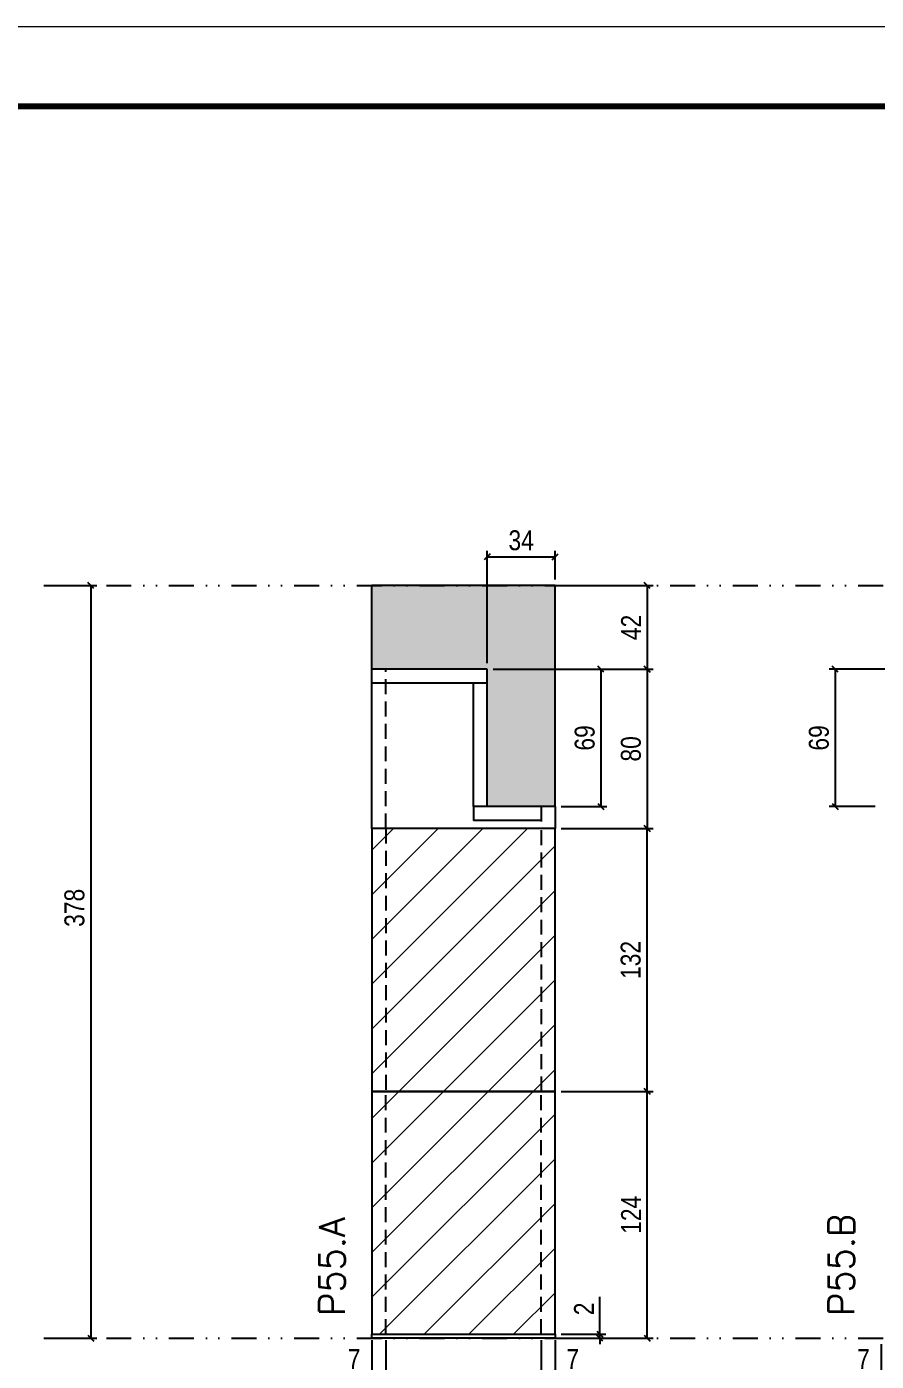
# Model space of a CAD drawing. Extents: x 2949 to 9203, y -16089 to 12527.
# Drawn here: x 8130 to 8557, y 2668 to 3338 of the extents above; entities that cross this region are included whole.
import ezdxf

# ---------------------------------------------------------------- set-up
doc = ezdxf.new("R2010")
doc.units = 0
for name, pattern in [('DASHED', [0.75, 0.5, -0.25]), ('DIVIDE2', [0.625, 0.25, -0.125, 0, -0.125, 0, -0.125]), ('HIDDEN', [0.375, 0.25, -0.125])]:
    doc.linetypes.add(name, pattern=pattern)
for name, color, linetype in [('COTA', 241, 'Continuous'), ('cotas', 4, 'Continuous'), ('FUNDOS', 1, 'Continuous'), ('Nível', 160, 'Continuous'), ('Painéis', 200, 'Continuous'), ('SARR_2.2x7', 40, 'Continuous'), ('Sarrafo de Pressão', 42, 'HIDDEN')]:
    doc.layers.add(name, color=color, linetype=linetype)
for name, color, linetype, lineweight in [('Folhas', 255, 'Continuous', 9), ('Hachura', 251, 'Continuous', 9), ('SARRAFO DE PRESSAO', 251, 'DASHED', 9), ('Texto Seção', 7, 'Continuous', 15)]:
    doc.layers.add(name, color=color, linetype=linetype, lineweight=lineweight)
doc.styles.add('COTA TECNICA', font='techl___.ttf', dxfattribs={"height": 10})
doc.styles.add('COTA TECNICA-50', font='techl___.ttf', dxfattribs={"height": 10})
doc.styles.add('REGUA-120', font='ROMANS.shx', dxfattribs={"height": 15})
doc.dimstyles.new('COTA PAINEL-50', dxfattribs={"dimtxt": 10, "dimasz": 3, "dimexe": 3, "dimexo": 3, "dimgap": 3, "dimtad": 1, "dimdec": 1, "dimzin": 12, "dimdsep": 46, "dimtxsty": 'COTA TECNICA-50', "dimblk1": 'OBLIQUE', "dimblk2": 'OBLIQUE', "dimsah": 1, "dimcen": 0.9, "dimclrd": 4, "dimclre": 4, "dimclrt": 240, "dimadec": 1, "dimazin": 3, "dimtfac": 1, "dimtdec": 1, "dimtmove": 0, "dimatfit": 3, "dimfxl": 1, "dimtolj": 1, "dimtzin": 12, "dimarcsym": 0})
doc.dimstyles.new('PAINEL', dxfattribs={"dimtxt": 10, "dimasz": 3, "dimexe": 3, "dimexo": 3, "dimgap": 3, "dimtad": 1, "dimdec": 1, "dimzin": 12, "dimdsep": 46, "dimtxsty": 'COTA TECNICA', "dimblk1": 'OBLIQUE', "dimblk2": 'OBLIQUE', "dimsah": 1, "dimcen": 0.9, "dimclrd": 4, "dimclre": 4, "dimclrt": 240, "dimadec": 1, "dimazin": 3, "dimtfac": 1, "dimtdec": 1, "dimtmove": 0, "dimatfit": 3, "dimfxl": 1, "dimtolj": 1, "dimtzin": 12, "dimarcsym": 0})
pattern_1 = [(45, (-122915.467, -28456.346), (-11.2253202, 11.2253202), [])]

# ---------------------------------------------------------------- blocks, each defined once
blk = doc.blocks.new('9999999999')
at = {"layer": 'Folhas'}
blk.add_lwpolyline([(98138.98, 34190.21), (99623.98, 34190.21), (99623.98, 35240.21), (98138.98, 35240.21)], close=True, dxfattribs=at)
at = {"layer": 'Folhas', "color": 30, "const_width": 3}
blk.add_lwpolyline([(98213.98, 34230.21), (99583.98, 34230.21), (99583.98, 35200.21), (98213.98, 35200.21)], close=True, dxfattribs=at)
blk = doc.blocks.new('_Oblique')
at = {"color": 0, "linetype": 'ByBlock', "lineweight": -2}
blk.add_line((-0.5, -0.5), (0.5, 0.5), dxfattribs=at)
blk = doc.blocks.new('*D1205')
at = {"layer": 'cotas', "color": 4, "linetype": 'ByBlock', "lineweight": -2, "transparency": 16777216}
for p, q in [((8141.69, 3057.42), (8165.41, 3057.42)), ((8162.41, 3057.42), (8162.41, 2679.42)), ((8141.69, 2679.42), (8165.41, 2679.42))]:
    blk.add_line(p, q, dxfattribs=at)
at = {"layer": 'Defpoints', "color": 0, "linetype": 'ByBlock', "transparency": 16777216}
for p in [(8138.69, 3057.42), (8138.69, 2679.42), (8162.41, 2679.42)]:
    blk.add_point(p, dxfattribs=at)
at = {"layer": 'cotas', "color": 4, "linetype": 'ByBlock', "lineweight": -2, "transparency": 16777216, "xscale": 3, "yscale": 3, "zscale": 3}
for p, rotation in [((8162.41, 3057.42), 90), ((8162.41, 2679.42), 270)]:
    blk.add_blockref('_Oblique', p, dxfattribs=dict(at, rotation=rotation))
at = {"layer": 'cotas', "color": 240, "linetype": 'ByBlock', "transparency": 16777216, "insert": (8154.17, 2895.59), "char_height": 10, "attachment_point": 5, "rotation": 90, "style": 'COTA TECNICA'}
blk.add_mtext('\\A1;378', dxfattribs=at)
blk = doc.blocks.new('*D1183')
at = {"layer": 'COTA', "color": 4, "lineweight": -2, "transparency": 16777216}
for p, q in [((8303.39, 2678.42), (8303.39, 2624.24)), ((8395.39, 2678.42), (8395.39, 2624.24)), ((8303.39, 2627.24), (8395.39, 2627.24))]:
    blk.add_line(p, q, dxfattribs=at)
at = {"layer": 'Defpoints', "color": 0, "transparency": 16777216}
for p in [(8303.39, 2681.42), (8395.39, 2681.42), (8395.39, 2627.24)]:
    blk.add_point(p, dxfattribs=at)
at = {"layer": 'COTA', "color": 4, "lineweight": -2, "transparency": 16777216, "xscale": 3, "yscale": 3, "zscale": 3, "rotation": 180}
blk.add_blockref('_Oblique', (8303.39, 2627.24), dxfattribs=at)
at = {"layer": 'COTA', "color": 4, "lineweight": -2, "transparency": 16777216, "xscale": 3, "yscale": 3, "zscale": 3}
blk.add_blockref('_Oblique', (8395.39, 2627.24), dxfattribs=at)
at = {"layer": 'COTA', "color": 240, "transparency": 16777216, "insert": (8349.39, 2635.33), "char_height": 10, "attachment_point": 5, "style": 'COTA TECNICA'}
blk.add_mtext('\\A1;92', dxfattribs=at)
blk = doc.blocks.new('*D1184')
at = {"layer": 'COTA', "color": 4, "lineweight": -2, "transparency": 16777216}
for p, q in [((8398.39, 2803.42), (8444.63, 2803.42)), ((8441.63, 2679.42), (8441.63, 2803.42)), ((8398.39, 2679.42), (8444.63, 2679.42))]:
    blk.add_line(p, q, dxfattribs=at)
at = {"layer": 'Defpoints', "color": 0, "transparency": 16777216}
for p in [(8395.39, 2803.42), (8441.63, 2803.42), (8395.39, 2679.42)]:
    blk.add_point(p, dxfattribs=at)
at = {"layer": 'COTA', "color": 4, "lineweight": -2, "transparency": 16777216, "xscale": 3, "yscale": 3, "zscale": 3}
for p, rotation in [((8441.63, 2803.42), 90), ((8441.63, 2679.42), 270)]:
    blk.add_blockref('_Oblique', p, dxfattribs=dict(at, rotation=rotation))
at = {"layer": 'COTA', "color": 240, "transparency": 16777216, "insert": (8433.56, 2741.42), "char_height": 10, "attachment_point": 5, "rotation": 90, "style": 'COTA TECNICA-50'}
blk.add_mtext('\\A1;124', dxfattribs=at)
blk = doc.blocks.new('*D1185')
at = {"layer": 'COTA', "color": 4, "lineweight": -2, "transparency": 16777216}
for p, q in [((8417.92, 2681.42), (8417.92, 2700.22)), ((8398.39, 2681.42), (8420.92, 2681.42)), ((8417.92, 2679.42), (8417.92, 2681.42)), ((8398.39, 2679.42), (8420.92, 2679.42)), ((8417.92, 2679.42), (8417.92, 2676.42))]:
    blk.add_line(p, q, dxfattribs=at)
at = {"layer": 'Defpoints', "color": 0, "transparency": 16777216}
for p in [(8395.39, 2681.42), (8395.39, 2679.42), (8417.92, 2679.42)]:
    blk.add_point(p, dxfattribs=at)
at = {"layer": 'COTA', "color": 4, "lineweight": -2, "transparency": 16777216, "xscale": 3, "yscale": 3, "zscale": 3}
for p, rotation in [((8417.92, 2681.42), 270), ((8417.92, 2679.42), 90)]:
    blk.add_blockref('_Oblique', p, dxfattribs=dict(at, rotation=rotation))
at = {"layer": 'COTA', "color": 240, "transparency": 16777216, "insert": (8409.92, 2694.16), "char_height": 10, "attachment_point": 5, "rotation": 90, "style": 'COTA TECNICA-50'}
blk.add_mtext('\\A1;2', dxfattribs=at)
blk = doc.blocks.new('*D1186')
at = {"layer": 'COTA', "color": 4, "lineweight": -2, "transparency": 16777216}
for p, q in [((8303.39, 2676.42), (8303.39, 2657.91)), ((8310.39, 2678.42), (8310.39, 2657.91)), ((8303.39, 2660.91), (8288.66, 2660.91)), ((8310.39, 2660.91), (8303.39, 2660.91))]:
    blk.add_line(p, q, dxfattribs=at)
at = {"layer": 'Defpoints', "color": 0, "transparency": 16777216}
for p in [(8310.39, 2681.42), (8303.39, 2679.42), (8303.39, 2660.91)]:
    blk.add_point(p, dxfattribs=at)
at = {"layer": 'COTA', "color": 4, "lineweight": -2, "transparency": 16777216, "xscale": 3, "yscale": 3, "zscale": 3, "rotation": 180}
blk.add_blockref('_Oblique', (8303.39, 2660.91), dxfattribs=at)
at = {"layer": 'COTA', "color": 4, "lineweight": -2, "transparency": 16777216, "xscale": 3, "yscale": 3, "zscale": 3}
blk.add_blockref('_Oblique', (8310.39, 2660.91), dxfattribs=at)
at = {"layer": 'COTA', "color": 240, "transparency": 16777216, "insert": (8294.53, 2668.98), "char_height": 10, "attachment_point": 5, "style": 'COTA TECNICA-50'}
blk.add_mtext('\\A1;7', dxfattribs=at)
blk = doc.blocks.new('*D1187')
at = {"layer": 'COTA', "color": 4, "lineweight": -2, "transparency": 16777216}
for p, q in [((8388.39, 2678.42), (8388.39, 2657.91)), ((8395.39, 2676.42), (8395.39, 2657.91)), ((8388.39, 2660.91), (8395.39, 2660.91)), ((8395.39, 2660.91), (8410.12, 2660.91))]:
    blk.add_line(p, q, dxfattribs=at)
at = {"layer": 'Defpoints', "color": 0, "transparency": 16777216}
for p in [(8388.39, 2681.42), (8395.39, 2679.42), (8395.39, 2660.91)]:
    blk.add_point(p, dxfattribs=at)
at = {"layer": 'COTA', "color": 4, "lineweight": -2, "transparency": 16777216, "xscale": 3, "yscale": 3, "zscale": 3, "rotation": 180}
blk.add_blockref('_Oblique', (8388.39, 2660.91), dxfattribs=at)
at = {"layer": 'COTA', "color": 4, "lineweight": -2, "transparency": 16777216, "xscale": 3, "yscale": 3, "zscale": 3}
blk.add_blockref('_Oblique', (8395.39, 2660.91), dxfattribs=at)
at = {"layer": 'COTA', "color": 240, "transparency": 16777216, "insert": (8404.26, 2668.98), "char_height": 10, "attachment_point": 5, "style": 'COTA TECNICA-50'}
blk.add_mtext('\\A1;7', dxfattribs=at)
blk = doc.blocks.new('*D1204')
at = {"layer": 'Defpoints', "color": 0, "linetype": 'ByBlock', "transparency": 16777216}
for p in [(8395.39, 2935.42), (8441.63, 2935.42), (8395.39, 2803.42)]:
    blk.add_point(p, dxfattribs=at)
at = {"layer": 'FUNDOS', "color": 4, "linetype": 'ByBlock', "lineweight": -2, "transparency": 16777216}
for p, q in [((8398.39, 2935.42), (8444.63, 2935.42)), ((8441.63, 2803.42), (8441.63, 2935.42)), ((8398.39, 2803.42), (8444.63, 2803.42))]:
    blk.add_line(p, q, dxfattribs=at)
at = {"layer": 'FUNDOS', "color": 4, "linetype": 'ByBlock', "lineweight": -2, "transparency": 16777216, "xscale": 3, "yscale": 3, "zscale": 3}
for p, rotation in [((8441.63, 2935.42), 90), ((8441.63, 2803.42), 270)]:
    blk.add_blockref('_Oblique', p, dxfattribs=dict(at, rotation=rotation))
at = {"layer": 'FUNDOS', "color": 240, "linetype": 'ByBlock', "transparency": 16777216, "insert": (8433.41, 2869.42), "char_height": 10, "attachment_point": 5, "rotation": 90, "style": 'COTA TECNICA'}
blk.add_mtext('\\A1;132', dxfattribs=at)
blk = doc.blocks.new('*D1181')
at = {"layer": 'COTA', "color": 4, "lineweight": -2, "transparency": 16777216}
for p, q in [((8559.07, 2676.42), (8559.07, 2657.91)), ((8566.07, 2678.42), (8566.07, 2657.91)), ((8559.07, 2660.91), (8544.34, 2660.91)), ((8566.07, 2660.91), (8559.07, 2660.91))]:
    blk.add_line(p, q, dxfattribs=at)
at = {"layer": 'Defpoints', "color": 0, "transparency": 16777216}
for p in [(8566.07, 2681.42), (8559.07, 2679.42), (8559.07, 2660.91)]:
    blk.add_point(p, dxfattribs=at)
at = {"layer": 'COTA', "color": 4, "lineweight": -2, "transparency": 16777216, "xscale": 3, "yscale": 3, "zscale": 3, "rotation": 180}
blk.add_blockref('_Oblique', (8559.07, 2660.91), dxfattribs=at)
at = {"layer": 'COTA', "color": 4, "lineweight": -2, "transparency": 16777216, "xscale": 3, "yscale": 3, "zscale": 3}
blk.add_blockref('_Oblique', (8566.07, 2660.91), dxfattribs=at)
at = {"layer": 'COTA', "color": 240, "transparency": 16777216, "insert": (8550.21, 2668.98), "char_height": 10, "attachment_point": 5, "style": 'COTA TECNICA-50'}
blk.add_mtext('\\A1;7', dxfattribs=at)
blk = doc.blocks.new('*D2386')
at = {"layer": 'COTA', "color": 4, "lineweight": -2, "transparency": 16777216}
for p, q in [((8364.39, 3015.42), (8444.63, 3015.42)), ((8441.63, 3015.42), (8441.63, 2935.42)), ((8398.39, 2935.42), (8444.63, 2935.42))]:
    blk.add_line(p, q, dxfattribs=at)
at = {"layer": 'Defpoints', "color": 0, "transparency": 16777216}
for p in [(8361.39, 3015.42), (8395.39, 2935.42), (8441.63, 2935.42)]:
    blk.add_point(p, dxfattribs=at)
at = {"layer": 'COTA', "color": 4, "lineweight": -2, "transparency": 16777216, "xscale": 3, "yscale": 3, "zscale": 3}
for p, rotation in [((8441.63, 3015.42), 90), ((8441.63, 2935.42), 270)]:
    blk.add_blockref('_Oblique', p, dxfattribs=dict(at, rotation=rotation))
at = {"layer": 'COTA', "color": 240, "transparency": 16777216, "insert": (8433.51, 2975.42), "char_height": 10, "attachment_point": 5, "rotation": 90, "style": 'COTA TECNICA-50'}
blk.add_mtext('\\A1;80', dxfattribs=at)
blk = doc.blocks.new('*D2387')
at = {"layer": 'COTA', "color": 4, "lineweight": -2, "transparency": 16777216}
for p, q in [((8398.39, 3057.42), (8444.63, 3057.42)), ((8441.63, 3057.42), (8441.63, 3015.42)), ((8364.39, 3015.42), (8444.63, 3015.42))]:
    blk.add_line(p, q, dxfattribs=at)
at = {"layer": 'Defpoints', "color": 0, "transparency": 16777216}
for p in [(8395.39, 3057.42), (8361.39, 3015.42), (8441.63, 3015.42)]:
    blk.add_point(p, dxfattribs=at)
at = {"layer": 'COTA', "color": 4, "lineweight": -2, "transparency": 16777216, "xscale": 3, "yscale": 3, "zscale": 3}
for p, rotation in [((8441.63, 3057.42), 90), ((8441.63, 3015.42), 270)]:
    blk.add_blockref('_Oblique', p, dxfattribs=dict(at, rotation=rotation))
at = {"layer": 'COTA', "color": 240, "transparency": 16777216, "insert": (8433.56, 3036.42), "char_height": 10, "attachment_point": 5, "rotation": 90, "style": 'COTA TECNICA-50'}
blk.add_mtext('\\A1;42', dxfattribs=at)
blk = doc.blocks.new('*D2388')
at = {"layer": 'COTA', "color": 4, "lineweight": -2, "transparency": 16777216}
for p, q in [((8364.39, 3015.42), (8421.46, 3015.42)), ((8418.46, 3015.42), (8418.46, 2946.42)), ((8398.39, 2946.42), (8421.46, 2946.42))]:
    blk.add_line(p, q, dxfattribs=at)
at = {"layer": 'Defpoints', "color": 0, "transparency": 16777216}
for p in [(8361.39, 3015.42), (8395.39, 2946.42), (8418.46, 2946.42)]:
    blk.add_point(p, dxfattribs=at)
at = {"layer": 'COTA', "color": 4, "lineweight": -2, "transparency": 16777216, "xscale": 3, "yscale": 3, "zscale": 3}
for p, rotation in [((8418.46, 3015.42), 90), ((8418.46, 2946.42), 270)]:
    blk.add_blockref('_Oblique', p, dxfattribs=dict(at, rotation=rotation))
at = {"layer": 'COTA', "color": 240, "transparency": 16777216, "insert": (8410.33, 2980.92), "char_height": 10, "attachment_point": 5, "rotation": 90, "style": 'COTA TECNICA-50'}
blk.add_mtext('\\A1;69', dxfattribs=at)
blk = doc.blocks.new('*D2389')
at = {"layer": 'COTA', "color": 4, "lineweight": -2, "transparency": 16777216}
for p, q in [((8361.39, 3018.42), (8361.39, 3074.91)), ((8361.39, 3071.91), (8395.39, 3071.91)), ((8395.39, 3060.42), (8395.39, 3074.91))]:
    blk.add_line(p, q, dxfattribs=at)
at = {"layer": 'Defpoints', "color": 0, "transparency": 16777216}
for p in [(8395.39, 3071.91), (8395.39, 3057.42), (8361.39, 3015.42)]:
    blk.add_point(p, dxfattribs=at)
at = {"layer": 'COTA', "color": 4, "lineweight": -2, "transparency": 16777216, "xscale": 3, "yscale": 3, "zscale": 3, "rotation": 180}
blk.add_blockref('_Oblique', (8361.39, 3071.91), dxfattribs=at)
at = {"layer": 'COTA', "color": 4, "lineweight": -2, "transparency": 16777216, "xscale": 3, "yscale": 3, "zscale": 3}
blk.add_blockref('_Oblique', (8395.39, 3071.91), dxfattribs=at)
at = {"layer": 'COTA', "color": 240, "transparency": 16777216, "insert": (8378.39, 3080.13), "char_height": 10, "attachment_point": 5, "style": 'COTA TECNICA-50'}
blk.add_mtext('\\A1;34', dxfattribs=at)
blk = doc.blocks.new('*D2392')
at = {"layer": 'COTA', "color": 4, "lineweight": -2, "transparency": 16777216}
for p, q in [((8590.07, 3015.42), (8533.01, 3015.42)), ((8536.01, 3015.42), (8536.01, 2946.42)), ((8556.07, 2946.42), (8533.01, 2946.42))]:
    blk.add_line(p, q, dxfattribs=at)
at = {"layer": 'Defpoints', "color": 0, "transparency": 16777216}
for p in [(8593.07, 3015.42), (8536.01, 2946.42), (8559.07, 2946.42)]:
    blk.add_point(p, dxfattribs=at)
at = {"layer": 'COTA', "color": 4, "lineweight": -2, "transparency": 16777216, "xscale": 3, "yscale": 3, "zscale": 3}
for p, rotation in [((8536.01, 3015.42), 90), ((8536.01, 2946.42), 270)]:
    blk.add_blockref('_Oblique', p, dxfattribs=dict(at, rotation=rotation))
at = {"layer": 'COTA', "color": 240, "transparency": 16777216, "insert": (8527.88, 2980.92), "char_height": 10, "attachment_point": 5, "rotation": 90, "style": 'COTA TECNICA-50'}
blk.add_mtext('\\A1;69', dxfattribs=at)

msp = doc.modelspace()

# ---------------------------------------------------------------- hatches: boundary and pattern name
at = {"layer": 'COTA', "linetype": 'ByBlock'}
h = msp.add_hatch(dxfattribs=at)
h.set_pattern_fill('AR-CONC', color=256, scale=0.03)
h.set_pattern_definition([(50, (4755, 4612.3004), (5.46554, -0.4781726), [0.5715, -6.2865]), (355, (4755, 4612.3004), (-1.057303, 5.731705), [0.4572, -5.0292175]), (100.45144, (4755.4555, 4612.2606), (4.4082374, 5.2535326), [0.4857, -5.342707]), (46.1842, (4755, 4613.8244), (8.132371, -1.26127), [0.85725, -9.42975]), (96.63556, (4755.678, 4613.719), (7.122124, 7.422784), [0.72855, -8.014068]), (351.18415, (4755, 4613.8244), (7.122124, 7.422784), [0.685799, -7.543792]), (21, (4755.762, 4613.4434), (4.5484317, -3.067956), [0.5715, -6.2865]), (326, (4755.762, 4613.4434), (1.854061, 5.525639), [0.4572, -5.0292]), (71.45144, (4756.141, 4613.188), (6.4024926, 2.457683), [0.4857, -5.342698]), (37.5, (4755, 4612.3004), (0.0926581, 2.5366512), [0, -4.96824, 0, -5.1054, 0, -5.04825]), (7.5, (4755, 4612.3004), (2.0045899, 3.0054172), [0, -2.91084, 0, -4.85394, 0, -1.92405]), (327.5, (4753.3007, 4612.3004), (4.0677179, -0.1718623), [0, -1.905, 0, -5.9436, 0, -7.8867]), (317.5, (4752.5387, 4612.3004), (4.4438754, 0.7627947), [0, -2.4765, 0, -3.94716, 0, -5.6007])])
h.paths.add_polyline_path([(8395.39, 3057.42), (8303.39, 3057.42), (8303.39, 3015.42), (8361.39, 3015.42), (8361.39, 2946.42), (8395.39, 2946.42)])
at = {"layer": 'Hachura', "linetype": 'ByBlock'}
h = msp.add_hatch(dxfattribs=at)
h.set_pattern_fill('ANSI31', color=256, scale=5)
h.set_pattern_definition(pattern_1)
h.paths.add_polyline_path([(8303.39, 2803.42), (8395.39, 2803.42), (8395.39, 2935.42), (8303.39, 2935.42)])
h = msp.add_hatch(dxfattribs=at)
h.set_pattern_fill('ANSI31', color=256, scale=5)
h.set_pattern_definition(pattern_1)
h.paths.add_polyline_path([(8395.39, 2803.42), (8303.39, 2803.42), (8303.39, 2681.42), (8395.39, 2681.42)])

# ---------------------------------------------------------------- linework, layer by layer
at = {"layer": 'COTA', "linetype": 'ByBlock'}
for p, q in [((8303.39, 3015.42), (8303.39, 3057.42)), ((8395.39, 3057.42), (8303.39, 3057.42)), ((8395.39, 2946.42), (8395.39, 3057.42))]:
    msp.add_line(p, q, dxfattribs=at)
at = {"layer": 'Nível', "color": 4, "linetype": 'DIVIDE2', "ltscale": 50}
for p, q in [((8138.69, 3057.42), (9149.03, 3057.42)), ((8138.69, 2679.42), (9149.03, 2679.42))]:
    msp.add_line(p, q, dxfattribs=at)
at = {"layer": 'Painéis'}
for p, q in [((8361.39, 3015.42), (8303.39, 3015.42)), ((8303.39, 2935.42), (8303.39, 3015.42)), ((8361.39, 2946.42), (8361.39, 3015.42)), ((8395.39, 2946.42), (8361.39, 2946.42)), ((8395.39, 2946.42), (8395.39, 2935.42))]:
    msp.add_line(p, q, dxfattribs=at)
for points in [[(8303.39, 2803.42), (8395.39, 2803.42), (8395.39, 2935.42), (8303.39, 2935.42)], [(8303.39, 2681.42), (8395.39, 2681.42), (8395.39, 2803.42), (8303.39, 2803.42)], [(8303.39, 2681.42), (8395.39, 2681.42), (8395.39, 2679.42), (8303.39, 2679.42)]]:
    msp.add_lwpolyline(points, close=True, dxfattribs=at)
at = {"layer": 'SARR_2.2x7'}
for p, q in [((8361.39, 3008.42), (8303.39, 3008.42)), ((8354.39, 2946.42), (8354.39, 3008.42)), ((8361.39, 2946.42), (8354.39, 2946.42)), ((8354.39, 2946.42), (8354.39, 2939.42)), ((8388.39, 2939.42), (8354.39, 2939.42))]:
    msp.add_line(p, q, dxfattribs=at)
at = {"layer": 'Sarrafo de Pressão', "ltscale": 30}
for p, q in [((8310.39, 2935.42), (8310.39, 3015.42)), ((8388.39, 2946.42), (8388.39, 2935.42)), ((8310.39, 2935.42), (8310.39, 2803.42)), ((8388.39, 2934.62), (8388.39, 2803.42)), ((8310.39, 2681.42), (8310.39, 2803.42)), ((8388.39, 2681.42), (8388.39, 2803.42))]:
    msp.add_line(p, q, dxfattribs=at)

# ---------------------------------------------------------------- block references
at = {"layer": 'SARRAFO DE PRESSAO', "color": 6, "linetype": 'ByBlock'}
msp.add_blockref('9999999999', (-90434.94, -31902.07), dxfattribs=at)

# ---------------------------------------------------------------- texts
at = {"layer": 'Texto Seção', "char_height": 13, "width": 285.3299, "attachment_point": 7, "rotation": 90, "style": 'REGUA-120'}
for s, insert in [('P55.A', (8289.92, 2690.67)), ('\\pxt3;P55.B', (8545.6, 2690.67))]:
    msp.add_mtext(s, dxfattribs=dict(at, insert=insert))

# ---------------------------------------------------------------- dimensions: what is measured, and where the dimension line sits
at = {"layer": 'COTA'}
for base, p1, p2, picture, middle in [((8395.39, 3071.91), (8361.39, 3015.42), (8395.39, 3057.42), '*D2389', (8378.39, 3080.13)), ((8395.39, 2660.91), (8388.39, 2681.42), (8395.39, 2679.42), '*D1187', (8404.26, 2668.98))]:
    dim = msp.add_linear_dim(base=base, p1=p1, p2=p2, dimstyle='COTA PAINEL-50', dxfattribs=at)
    dim.commit()
    dim.dimension.update_dxf_attribs({"geometry": picture, "text_midpoint": middle})
for base, p1, p2, angle, picture, middle in [((8441.63, 3015.42), (8395.39, 3057.42), (8361.39, 3015.42), 90, '*D2387', (8433.56, 3036.42)), ((8441.63, 2935.42), (8361.39, 3015.42), (8395.39, 2935.42), 90, '*D2386', (8433.51, 2975.42)), ((8418.46, 2946.42), (8361.39, 3015.42), (8395.39, 2946.42), 90, '*D2388', (8410.33, 2980.92)), ((8536.01, 2946.42), (8593.07, 3015.42), (8559.07, 2946.42), 90, '*D2392', (8527.88, 2980.92)), ((8441.63, 2803.42), (8395.39, 2679.42), (8395.39, 2803.42), 90, '*D1184', (8433.56, 2741.42)), ((8303.39, 2660.91), (8310.39, 2681.42), (8303.39, 2679.42), 180, '*D1186', (8294.53, 2668.98)), ((8559.07, 2660.91), (8566.07, 2681.42), (8559.07, 2679.42), 180, '*D1181', (8550.21, 2668.98))]:
    dim = msp.add_linear_dim(base=base, p1=p1, p2=p2, angle=angle, dimstyle='COTA PAINEL-50', dxfattribs=at)
    dim.commit()
    dim.dimension.update_dxf_attribs({"geometry": picture, "text_midpoint": middle})
dim = msp.add_linear_dim(base=(8417.92, 2679.42), p1=(8395.39, 2681.42), p2=(8395.39, 2679.42), angle=90, dimstyle='COTA PAINEL-50', dxfattribs=at)
dim.commit()
dim.dimension.update_dxf_attribs({"geometry": '*D1185', "text_midpoint": (8417.92, 2694.16), "dimtype": 160})
dim = msp.add_linear_dim(base=(8395.39, 2627.24), p1=(8303.39, 2681.42), p2=(8395.39, 2681.42), dimstyle='PAINEL', override={"dimarcsym": 2}, dxfattribs=at)
dim.commit()
dim.dimension.update_dxf_attribs({"geometry": '*D1183', "text_midpoint": (8349.39, 2635.33)})
at = {"layer": 'cotas', "linetype": 'ByBlock'}
dim = msp.add_linear_dim(base=(8162.41, 2679.42), p1=(8138.69, 3057.42), p2=(8138.69, 2679.42), angle=90, dimstyle='PAINEL', dxfattribs=at)
dim.commit()
dim.dimension.update_dxf_attribs({"geometry": '*D1205', "text_midpoint": (8162.41, 2895.59), "dimtype": 160})
at = {"layer": 'FUNDOS', "linetype": 'ByBlock'}
dim = msp.add_linear_dim(base=(8441.63, 2935.42), p1=(8395.39, 2803.42), p2=(8395.39, 2935.42), angle=90, dimstyle='PAINEL', dxfattribs=at)
dim.commit()
dim.dimension.update_dxf_attribs({"geometry": '*D1204', "text_midpoint": (8433.41, 2869.42)})

doc.saveas('drawing.dxf')
